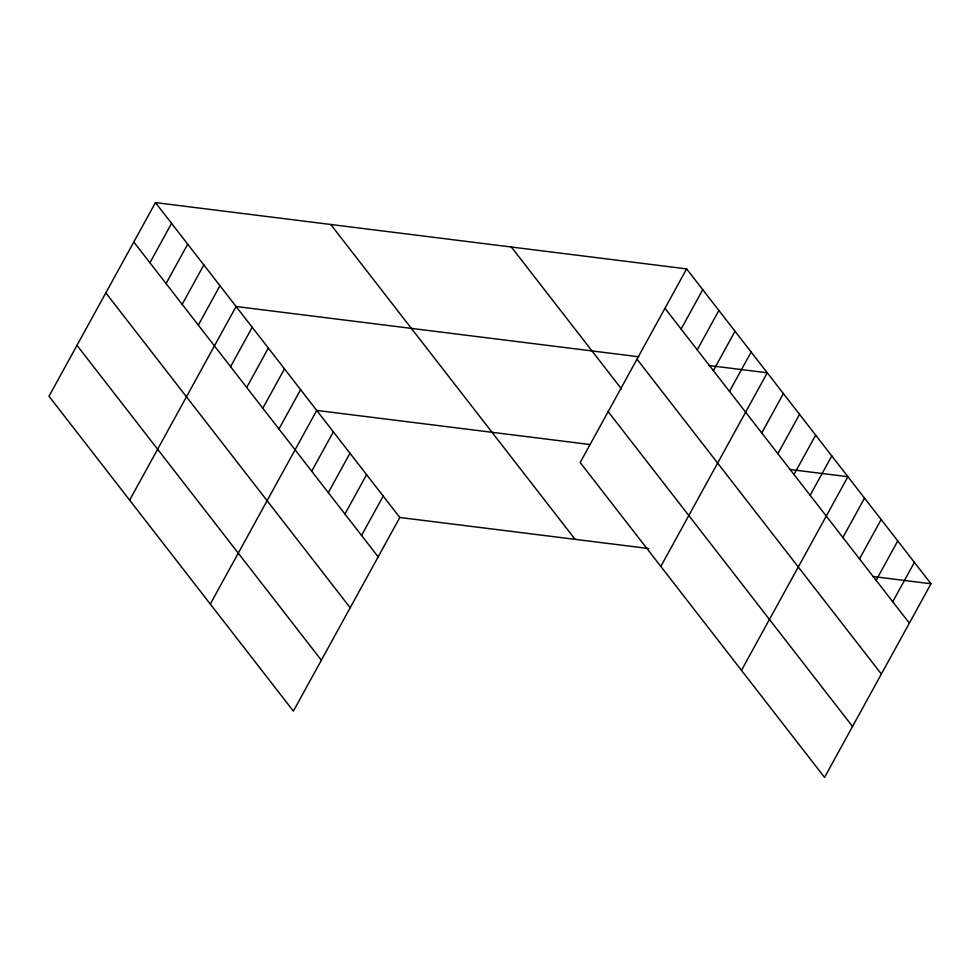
<?xml version="1.0" encoding="UTF-8"?>
<svg xmlns="http://www.w3.org/2000/svg" width="980" height="980" viewBox="0 0 980 980"><rect width="100%" height="100%" fill="white"/><g stroke="black" fill="none" stroke-linecap="round" stroke-linejoin="round"><path stroke-width="1.47" d="M155.453 202.603L49 396.238L293.375 711.113L399.816 517.477L155.453 202.603L686.625 268.888L931 583.762L824.548 777.397L580.185 462.523L686.625 268.888M149.928 262.763L171.574 223.379M166.061 283.551L187.707 244.167M182.182 304.327L203.84 264.943M198.315 325.115L219.961 285.731M129.642 500.143L236.094 306.507L638.727 356.757M230.57 366.679L252.215 327.296M246.703 387.455L268.349 348.072M262.824 408.244L284.482 368.86M278.957 429.02L300.603 389.636M210.284 604.048L316.736 410.424L589.85 444.504M311.701 471.209L333.347 431.837M328.312 492.622L349.97 453.238M344.935 514.035L366.581 474.651M361.547 535.448L383.204 496.064M681.112 329.06L702.758 289.676M697.233 349.836L718.891 310.452M713.367 370.624L735.012 331.24M729.488 391.4L751.145 352.016M660.826 566.428L767.267 372.804L708.846 365.503M761.754 432.964L783.4 393.58M777.875 453.74L799.533 414.369M794.008 474.528L815.654 435.145M810.129 495.304L831.787 455.933M741.468 670.345L847.908 476.709L789.488 469.42M842.886 537.505L864.532 498.122M859.497 558.918L881.143 519.535M876.12 580.332L897.766 540.948M892.731 601.732L914.377 562.361M399.816 517.477L648.858 548.555M872.567 576.473L931 583.762M664.979 308.271L909.354 623.145M637 359.17L881.363 674.056M511.34 247.021L621.553 389.023M608.163 411.625L852.539 726.499M330.738 224.481L575.113 539.355M133.794 241.987L378.17 556.861M105.816 292.885L350.191 607.759M76.979 345.327L321.354 660.202"/></g></svg>
